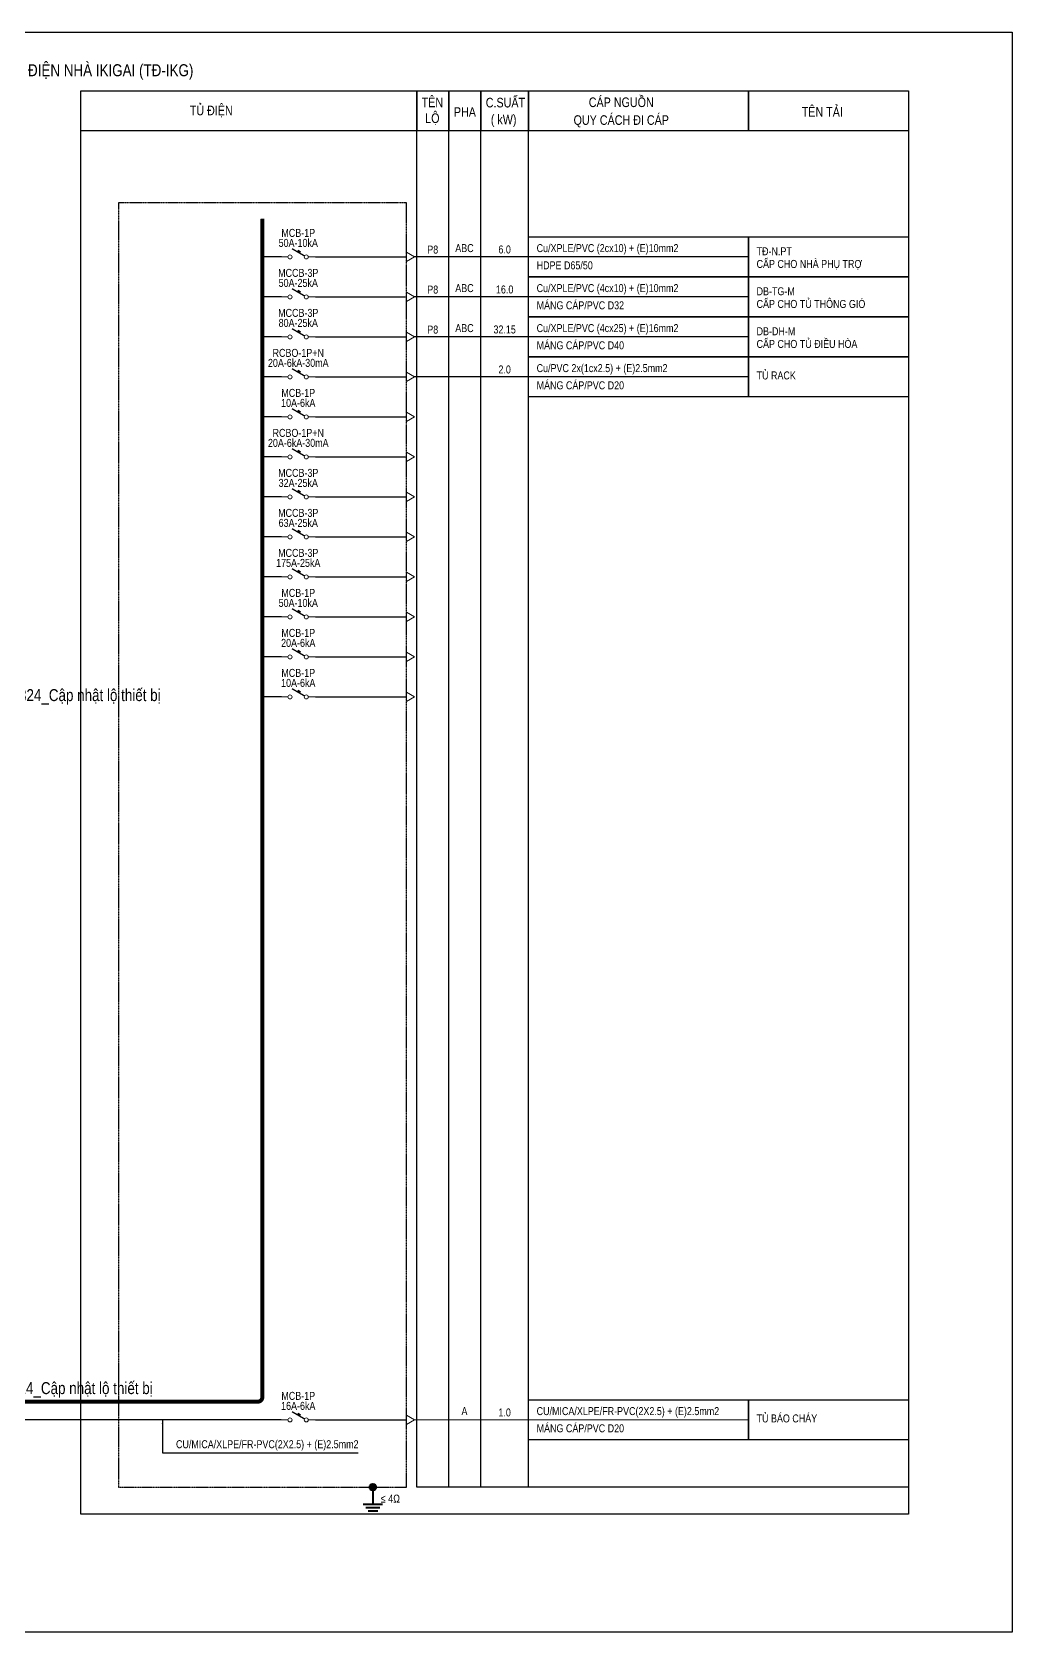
# Model space of a CAD drawing. Header units: millimetres. Extents: x -343543 to 400519, y -115663 to 104219.
# Drawn here: x -303491 to -278986, y 54009 to 94009 of the extents above; entities that cross this region are included whole.
import ezdxf
from ezdxf.enums import TextEntityAlignment as Align

# ---------------------------------------------------------------- set-up
doc = ezdxf.new("R2010")
doc.units = ezdxf.units.MM
doc.linetypes.add('CENTER', pattern=[50.8, 31.75, -6.35, 6.35, -6.35])
doc.layers.get('0').update_dxf_attribs({"color": 231, "lineweight": 0})
doc.layers.get('DefPoints').update_dxf_attribs({"color": 191})
for name, color, linetype, lineweight in [('A-SYMBOLS', 10, 'Continuous', 13), ('D-DAY', 3, 'Continuous', 40), ('E-EQUIP', 4, 'Continuous', 9), ('Sche', 1, 'Continuous', 0)]:
    doc.layers.add(name, color=color, linetype=linetype, lineweight=lineweight)
for name, color, linetype in [('E-DB', 1, 'Continuous'), ('E-SCHEMATIC', 6, 'Continuous'), ('E-text', 3, 'Continuous'), ('INNO-GIOTHAI', 20, 'Continuous'), ('NETTHAY', 8, 'Continuous')]:
    doc.layers.add(name, color=color, linetype=linetype)
doc.styles.add('E-TEXT 1', font='arial.ttf', dxfattribs={"width": 0.8})
doc.styles.add('UV-ABC', font='arial.ttf', dxfattribs={"width": 0.75})
doc.styles.add('VTK_Arial', font='arial.ttf', dxfattribs={"width": 0.8})
doc.dimstyles.new('A-2.5-DIM100', dxfattribs={"dimscale": 100, "dimtxt": 2.5, "dimasz": 1, "dimexe": 1, "dimexo": 0, "dimgap": 0.5, "dimtad": 1, "dimdec": 0, "dimzin": 12, "dimdsep": 46, "dimtxsty": 'VTK_Arial', "dimblk": 'ARCHTICK', "dimcen": 0, "dimdle": 1, "dimclrd": 256, "dimclre": 256, "dimclrt": 7, "dimadec": 1, "dimazin": 3, "dimtfac": 1, "dimtdec": 0, "dimtmove": 1, "dimatfit": 2, "dimfxl": 20, "dimtolj": 1, "dimtzin": 0, "dimlwd": -1, "dimlwe": -1, "dimarcsym": 0})

# ---------------------------------------------------------------- blocks, each defined once
blk = doc.blocks.new('tiep dia')
at = {"layer": 'D-DAY'}
blk.add_hatch(color=256, dxfattribs=at).paths.add_polyline_path([(80, 0, 1), (-80, 0, 1)])
for p, q in [((0, 0), (0, -426)), ((-239, -426), (239, -426)), ((-177, -510), (177, -510)), ((-116, -595), (123, -595))]:
    blk.add_line(p, q, dxfattribs=at)
blk.add_circle((0, 0), 79.8, dxfattribs=at)
blk = doc.blocks.new('mccb')
at = {"color": 0}
for p, q in [((0, 679), (0, 849)), ((0, 170), (0, 0))]:
    blk.add_line(p, q, dxfattribs=at)
for points, const_width in [([(-25, 265), (-205, 577)], 34), ([(-120, 362), (-163, 435)], 40.8)]:
    blk.add_lwpolyline(points, dxfattribs=dict(at, const_width=const_width))
for centre in [(0, 628), (0, 221)]:
    blk.add_circle(centre, 50.9, dxfattribs=at)
blk = doc.blocks.new('_ArchTick')
at = {"color": 0, "linetype": 'ByBlock', "const_width": 0.15}
blk.add_lwpolyline([(-0.5, -0.5), (0.5, 0.5)], dxfattribs=at)

msp = doc.modelspace()

# ---------------------------------------------------------------- linework, layer by layer
at = {"layer": 'A-SYMBOLS'}
msp.add_line((-285572.4, 59311.9), (-293925.7, 59311.9), dxfattribs=at)
at = {"layer": 'DefPoints'}
msp.add_lwpolyline([(-328386.5, 94009.1), (-278986.5, 94009.1), (-278986.5, 54009.1), (-328386.5, 54009.1)], close=True, dxfattribs=at)
at = {"layer": 'E-DB', "color": 2, "linetype": 'CENTER', "ltscale": 0.02}
msp.add_lwpolyline([(-294130.3, 89736.2), (-301330.3, 89736.2), (-301330.4, 57631.3), (-294130.4, 57631.3)], close=True, dxfattribs=at)
at = {"layer": 'E-EQUIP', "ltscale": 0.05}
for points in [[(-293925.6, 88386.5), (-294130.3, 88504.6), (-294130.3, 88268.3)], [(-293925.6, 87386.5), (-294130.3, 87504.6), (-294130.3, 87268.3)], [(-293925.6, 86386.5), (-294130.3, 86504.6), (-294130.3, 86268.3)], [(-293925.6, 85386.5), (-294130.3, 85504.6), (-294130.3, 85268.3)], [(-293925.8, 84386.5), (-294130.4, 84504.6), (-294130.4, 84268.3)], [(-293925.8, 83386.5), (-294130.4, 83504.6), (-294130.4, 83268.3)], [(-293925.7, 82386.5), (-294130.4, 82504.6), (-294130.4, 82268.3)], [(-293925.7, 81386.5), (-294130.4, 81504.6), (-294130.4, 81268.3)], [(-293925.7, 80386.5), (-294130.4, 80504.6), (-294130.4, 80268.3)], [(-293925.7, 79386.5), (-294130.4, 79504.6), (-294130.4, 79268.3)], [(-293925.7, 78386.5), (-294130.4, 78504.6), (-294130.4, 78268.3)], [(-293925.7, 77386.5), (-294130.4, 77504.6), (-294130.4, 77268.3)], [(-293925.7, 59311.9), (-294130.4, 59430), (-294130.4, 59193.7)]]:
    msp.add_lwpolyline(points, close=True, dxfattribs=at)
at = {"layer": 'E-SCHEMATIC', "ltscale": 0.05}
for p, q in [((-297254.8, 88386.5), (-297730.3, 88386.5)), ((-296405.8, 88386.5), (-294130.3, 88386.5)), ((-285572.3, 88386.5), (-293925.6, 88386.5)), ((-297254.8, 87386.5), (-297730.3, 87386.5)), ((-296405.8, 87386.5), (-294130.3, 87386.5)), ((-285572.3, 87386.5), (-293925.6, 87386.5)), ((-297254.8, 86386.5), (-297730.3, 86386.5)), ((-296405.8, 86386.5), (-294130.3, 86386.5)), ((-285572.3, 86386.5), (-293925.6, 86386.5)), ((-297254.8, 85386.5), (-297730.3, 85386.5)), ((-296405.8, 85386.5), (-294130.3, 85386.5)), ((-285572.3, 85386.5), (-293925.6, 85386.5)), ((-297255, 84386.5), (-297730.5, 84386.5)), ((-296406, 84386.5), (-294130.4, 84386.5)), ((-297255, 83386.5), (-297730.5, 83386.5)), ((-296406, 83386.5), (-294130.4, 83386.5)), ((-297254.9, 82386.5), (-297730.4, 82386.5)), ((-296405.9, 82386.5), (-294130.4, 82386.5)), ((-297254.9, 81386.5), (-297730.4, 81386.5)), ((-296405.9, 81386.5), (-294130.4, 81386.5)), ((-297254.9, 80386.5), (-297730.4, 80386.5)), ((-296405.9, 80386.5), (-294130.4, 80386.5)), ((-297254.9, 79386.5), (-297730.4, 79386.5)), ((-296405.9, 79386.5), (-294130.4, 79386.5)), ((-297254.9, 78386.5), (-297730.4, 78386.5)), ((-296405.9, 78386.5), (-294130.4, 78386.5)), ((-297254.9, 77386.5), (-297730.4, 77386.5)), ((-296405.9, 77386.5), (-294130.4, 77386.5)), ((-296405.9, 59311.9), (-294130.4, 59311.9))]:
    msp.add_line(p, q, dxfattribs=at)
at = {"layer": 'E-SCHEMATIC', "color": 6, "ltscale": 0.05, "const_width": 100}
for points in [[(-320701.2, 89331.7), (-320701.3, 59880.8, 0.4142142), (-320589, 59768.5), (-297842.7, 59768.5, 0.4142129), (-297730.4, 59880.8), (-297730.3, 89236.2)], [(-297730.4, 89340.2, -0.0089506), (-297730.3, 89336.2), (-297730.3, 89236.2)]]:
    msp.add_lwpolyline(points, format="xyb", dxfattribs=at)
at = {"layer": 'INNO-GIOTHAI'}
msp.add_lwpolyline([(-297261.5, 59311.9), (-323208.8, 59311.9, -0.4142136), (-323321.1, 59424.2), (-323321.1, 84616.4), (-322639.8, 85745.3)], format="xyb", dxfattribs=at)
at = {"layer": 'NETTHAY', "color": 8}
for p, q in [((-293871, 57631.3), (-293870.9, 91536.1)), ((-293071.5, 57631.3), (-293071.5, 91536.1)), ((-292272.3, 57631.3), (-292272.3, 91536.1)), ((-291072.7, 57630.9), (-291072.7, 91535.7)), ((-291072.7, 57631.3), (-293871, 57631.3)), ((-281572.3, 57630.9), (-291072.7, 57630.9))]:
    msp.add_line(p, q, dxfattribs=at)
at = {"layer": 'NETTHAY', "color": 2}
msp.add_lwpolyline([(-302271.2, 92536.1), (-281572.3, 92536.1), (-281572.3, 56958.9), (-302271.3, 56958.9)], close=True, dxfattribs=at)
at = {"layer": 'NETTHAY', "color": 8}
for points in [[(-302271.2, 92535.7), (-293870.9, 92535.7), (-293870.9, 91535.7), (-302271.2, 91535.7)], [(-293870.9, 92536.1), (-293071.5, 92536.1), (-293071.5, 91535.7), (-293870.9, 91535.7)], [(-293071.5, 92536.1), (-292272, 92536.1), (-292272, 91535.7), (-293071.5, 91535.7)], [(-291072.7, 91535.7), (-292272, 91535.7), (-292272, 92536.1), (-291072.7, 92536.1)], [(-291072.7, 92535.7), (-285572.3, 92535.7), (-285572.3, 91535.7), (-291072.7, 91535.7)], [(-285572.3, 92535.7), (-281572.3, 92535.7), (-281572.3, 91535.7), (-285572.3, 91535.7)], [(-291072.7, 88886.5), (-285572.3, 88886.5), (-285572.3, 87886.5), (-291072.7, 87886.5)], [(-285572.3, 88886.5), (-281572.3, 88886.5), (-281572.3, 87886.5), (-285572.3, 87886.5)], [(-291072.7, 87886.5), (-285572.3, 87886.5), (-285572.3, 86886.5), (-291072.7, 86886.5)], [(-285572.3, 87886.5), (-281572.3, 87886.5), (-281572.3, 86886.5), (-285572.3, 86886.5)], [(-291072.7, 86886.5), (-285572.3, 86886.5), (-285572.3, 85886.5), (-291072.7, 85886.5)], [(-285572.3, 86886.5), (-281572.3, 86886.5), (-281572.3, 85886.5), (-285572.3, 85886.5)], [(-291072.7, 85886.5), (-285572.3, 85886.5), (-285572.3, 84886.5), (-291072.7, 84886.5)], [(-285572.3, 85886.5), (-281572.3, 85886.5), (-281572.3, 84886.5), (-285572.3, 84886.5)], [(-291072.7, 59811.9), (-285572.4, 59811.9), (-285572.4, 58811.9), (-291072.7, 58811.9)], [(-285572.4, 59811.9), (-281572.3, 59811.9), (-281572.3, 58811.9), (-285572.4, 58811.9)]]:
    msp.add_lwpolyline(points, close=True, dxfattribs=at)

# ---------------------------------------------------------------- block references
at = {"layer": 'E-EQUIP', "xscale": -1, "rotation": 90}
for p in [(-296412.4, 88386.5), (-296412.4, 87386.5), (-296412.4, 86386.5), (-296412.4, 85386.5), (-296412.5, 84386.5), (-296412.5, 83386.5), (-296412.5, 82386.5), (-296412.5, 81386.5), (-296412.5, 80386.5), (-296412.5, 79386.5), (-296412.5, 78386.5), (-296412.5, 77386.5), (-296412.5, 59311.9)]:
    msp.add_blockref('mccb', p, dxfattribs=at)
at = {"layer": 'Sche'}
msp.add_blockref('tiep dia', (-294969.5, 57631.3), dxfattribs=at)

# ---------------------------------------------------------------- texts
at = {"layer": 'D-DAY', "style": 'E-TEXT 1', "width": 0.8}
msp.add_text('SƠ ĐỒ NGUYÊN LÝ TỦ ĐIỆN NHÀ IKIGAI (TĐ-IKG)', height=300, dxfattribs=at).set_placement((-303408.7, 92903.6), align=Align.CENTER)
for s, p in [('P8', (-293471.2, 88570.6)), ('6.0', (-291672.5, 88572.6)), ('P8', (-293471.2, 87570.6)), ('16.0', (-291672.5, 87572.6)), ('P8', (-293471.2, 86570.6)), ('32.15', (-291672.5, 86572.6)), ('2.0', (-291672.5, 85572.6)), ('1.0', (-291672.5, 59498))]:
    msp.add_text(s, height=200, dxfattribs=at).set_placement(p, align=Align.MIDDLE_CENTER)
at = {"layer": 'D-DAY', "color": 1, "ltscale": 10, "style": 'E-TEXT 1', "width": 0.8}
for s, p in [('TĐ-N.PT', (-285373.1, 88427.3)), ('CẤP CHO NHÀ PHỤ TRỢ', (-285373.1, 88110.4)), ('DB-TG-M', (-285373.1, 87427.3)), ('CẤP CHO TỦ THÔNG GIÓ', (-285373.1, 87110.4)), ('DB-DH-M', (-285373.1, 86427.3)), ('CẤP CHO TỦ ĐIỀU HÒA', (-285373.1, 86110.4))]:
    msp.add_text(s, height=200, dxfattribs=at).set_placement(p)
at = {"layer": 'D-DAY', "ltscale": 10, "style": 'E-TEXT 1', "width": 0.8}
for s, p in [('TỦ RACK', (-285373.1, 85323.4)), ('TỦ BÁO CHÁY', (-285373.2, 59248.8))]:
    msp.add_text(s, height=200, dxfattribs=at).set_placement(p)
at = {"layer": 'DefPoints', "style": 'UV-ABC', "width": 0.8}
for p in [(-304375.5, 77281.6), (-304573.8, 59956.1)]:
    msp.add_text('250324_Cập nhật lộ thiết bị', height=300, dxfattribs=at).set_placement(p)
at = {"layer": 'E-text', "style": 'E-TEXT 1', "width": 0.8}
for s, height, p in [('TÊN', 240, (-293480.1, 92128.7)), ('C.SUẤT', 240, (-291653.3, 92123.8)), ('CÁP NGUỒN', 240, (-288756.9, 92132.3)), ('TỦ ĐIỆN', 240, (-299009.2, 91927.7)), ('LỘ', 240, (-293480.1, 91734.9)), ('PHA', 240, (-292666.3, 91888.7)), ('TÊN TẢI', 240, (-283730.3, 91892.2)), ('( kW)', 240, (-291697.5, 91703)), ('QUY CÁCH ĐI CÁP', 240, (-288756.9, 91687.7)), ('≤ 4Ω ', 200, (-294498.7, 57243.6))]:
    msp.add_text(s, height=height, dxfattribs=at).set_placement(p, align=Align.CENTER)
for s, p in [('50A-10kA', (-296833.6, 88736.7)), ('MCB-1P', (-296833.6, 88986.9)), ('MCCB-3P', (-296833.6, 87986.9)), ('50A-25kA', (-296833.6, 87736.7)), ('MCCB-3P', (-296833.6, 86986.9)), ('80A-25kA', (-296833.6, 86736.7)), ('RCBO-1P+N', (-296833.7, 85986.9)), ('20A-6kA-30mA', (-296833.7, 85736.7)), ('10A-6kA', (-296833.7, 84736.7)), ('MCB-1P', (-296833.7, 84986.9)), ('RCBO-1P+N', (-296833.7, 83986.9)), ('20A-6kA-30mA', (-296833.7, 83736.7)), ('MCCB-3P', (-296833.7, 82986.9)), ('32A-25kA', (-296833.7, 82736.7)), ('MCCB-3P', (-296833.7, 81986.9)), ('63A-25kA', (-296833.7, 81736.7)), ('175A-25kA', (-296833.7, 80736.7)), ('MCCB-3P', (-296833.7, 80986.9)), ('MCB-1P', (-296833.7, 79986.9)), ('50A-10kA', (-296833.7, 79736.7)), ('20A-6kA', (-296833.7, 78736.7)), ('MCB-1P', (-296833.7, 78986.9)), ('MCB-1P', (-296833.7, 77986.9)), ('10A-6kA', (-296833.7, 77736.7)), ('MCB-1P', (-296833.7, 59912.3)), ('16A-6kA', (-296833.7, 59662.1))]:
    msp.add_text(s, height=200, dxfattribs=at).set_placement(p, align=Align.MIDDLE_CENTER)
at = {"layer": 'E-text', "ltscale": 0.3, "style": 'E-TEXT 1', "width": 0.8}
for s, p in [('ABC', (-292677.6, 88606.4)), ('ABC', (-292677.6, 87606.4)), ('ABC', (-292677.6, 86606.4)), ('A', (-292677.6, 59531.8))]:
    msp.add_text(s, height=200, dxfattribs=at).set_placement(p, align=Align.MIDDLE_CENTER)
at = {"layer": 'E-text', "style": 'E-TEXT 1', "width": 0.8}
for s, p in [('Cu/XPLE/PVC (2cx10) + (E)10mm2 ', (-290872.7, 88606.4)), ('HDPE D65/50', (-290872.7, 88176.2)), ('Cu/XPLE/PVC (4cx10) + (E)10mm2 ', (-290872.7, 87606.4)), ('MÁNG CÁP/PVC D32', (-290872.7, 87176.2)), ('Cu/XPLE/PVC (4cx25) + (E)16mm2 ', (-290872.7, 86606.4)), ('MÁNG CÁP/PVC D40', (-290872.7, 86176.2)), ('Cu/PVC 2x(1cx2.5) + (E)2.5mm2 ', (-290872.7, 85606.4)), ('MÁNG CÁP/PVC D20', (-290872.7, 85176.2)), ('CU/MICA/XLPE/FR-PVC(2X2.5) + (E)2.5mm2 ', (-290872.7, 59531.8)), ('MÁNG CÁP/PVC D20', (-290872.7, 59101.6)), ('CU/MICA/XLPE/FR-PVC(2X2.5) + (E)2.5mm2 ', (-299890.7, 58703.6))]:
    msp.add_text(s, height=200, dxfattribs=at).set_placement(p, align=Align.MIDDLE_LEFT)

# ---------------------------------------------------------------- leaders
at = {"layer": 'E-text'}
msp.add_leader([(-300230.2, 59311.9), (-300230.2, 58487), (-295333.5, 58487)], dimstyle='A-2.5-DIM100', override={"dimgap": 0.5, "dimtad": 0}, dxfattribs=at)

doc.saveas('drawing.dxf')
